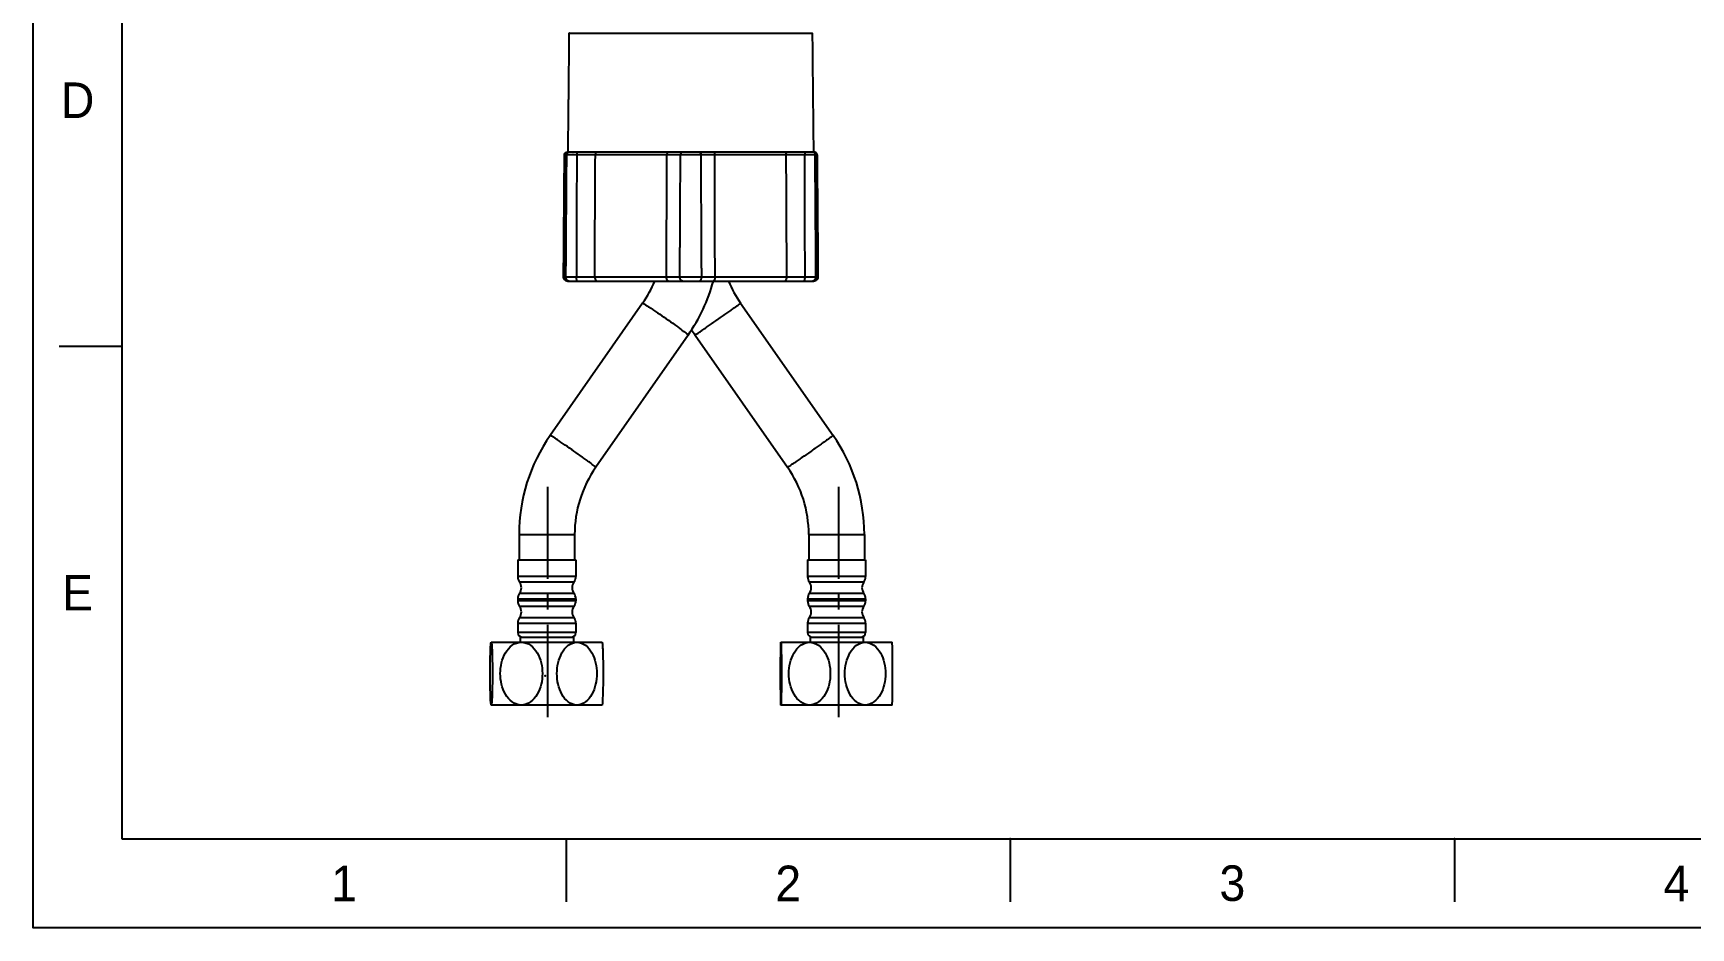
# Model space of a CAD drawing. Extents: x 9520 to 10292, y -16148 to -15602.
# Drawn here: x 9520.3 to 9863.3, y -16148.1 to -15963.1 of the extents above; entities that cross this region are included whole.
import ezdxf

# ---------------------------------------------------------------- set-up
doc = ezdxf.new("R2010")
doc.units = 0
doc.header["$MEASUREMENT"] = 0
doc.linetypes.add('CENTER2', pattern=[28.575, 19.05, -3.175, 3.175, -3.175])
doc.layers.get('0').update_dxf_attribs({"linetype": 'CONTINUOUS'})
doc.layers.add('CENTER', color=1, linetype='CENTER2')
doc.layers.add('FORM', color=7, linetype='CONTINUOUS')
doc.styles.get("Standard").update_dxf_attribs({"font": 'Gulim.ttf'})

msp = doc.modelspace()

# ---------------------------------------------------------------- linework, layer by layer
at = {"color": 7, "linetype": 'Continuous'}
for p, q in [((9646.42, -16018.96), (9627.29, -16046.31)), ((9646.42, -16018.96), (9646.43, -16018.96)), ((9666.68, -16018.96), (9685.83, -16046.31)), ((9655.84, -16025.55), (9636.72, -16052.9)), ((9657.26, -16025.56), (9657.26, -16025.56)), ((9657.26, -16025.56), (9676.41, -16052.9)), ((9627.3, -16046.31), (9627.29, -16046.31)), ((9676.41, -16052.9), (9676.41, -16052.9)), ((9620.84, -16066.81), (9632.34, -16066.81)), ((9620.84, -16066.81), (9620.84, -16072.05)), ((9632.34, -16066.81), (9632.34, -16072.05)), ((9680.8, -16066.81), (9692.3, -16066.81)), ((9680.8, -16066.81), (9680.8, -16072.05)), ((9692.3, -16066.81), (9692.3, -16072.05)), ((9620.59, -16072.05), (9632.58, -16072.05)), ((9620.59, -16072.05), (9620.59, -16075.49)), ((9632.59, -16072.05), (9632.59, -16075.49)), ((9680.55, -16072.05), (9692.54, -16072.05)), ((9680.55, -16072.05), (9680.55, -16075.49)), ((9692.55, -16072.05), (9692.55, -16075.49)), ((9632.59, -16075.49), (9620.59, -16075.49)), ((9632.21, -16076.66), (9620.96, -16076.66)), ((9692.55, -16075.49), (9680.55, -16075.49)), ((9692.17, -16076.66), (9680.92, -16076.66)), ((9620.59, -16080.11), (9632.59, -16080.11)), ((9620.59, -16080.11), (9620.59, -16080.49)), ((9632.59, -16080.49), (9620.59, -16080.49)), ((9620.96, -16078.95), (9632.21, -16078.95)), ((9632.21, -16081.66), (9620.96, -16081.66)), ((9632.59, -16080.11), (9632.59, -16080.49)), ((9680.55, -16080.11), (9692.55, -16080.11)), ((9680.55, -16080.11), (9680.55, -16080.49)), ((9692.55, -16080.49), (9680.55, -16080.49)), ((9680.92, -16078.95), (9692.17, -16078.95)), ((9692.17, -16081.66), (9680.92, -16081.66)), ((9692.55, -16080.11), (9692.55, -16080.49)), ((9620.96, -16083.95), (9632.21, -16083.95)), ((9680.92, -16083.95), (9692.17, -16083.95)), ((9620.59, -16085.11), (9632.59, -16085.11)), ((9620.59, -16085.11), (9620.59, -16087.05)), ((9632.59, -16087.05), (9620.59, -16087.05)), ((9621.09, -16088.05), (9632.08, -16088.05)), ((9621.09, -16088.05), (9621.09, -16089.05)), ((9632.09, -16088.05), (9632.09, -16089.05)), ((9632.59, -16085.11), (9632.59, -16087.05)), ((9680.55, -16085.11), (9692.55, -16085.11)), ((9680.55, -16085.11), (9680.55, -16087.05)), ((9692.55, -16087.05), (9680.55, -16087.05)), ((9681.05, -16088.05), (9692.04, -16088.05)), ((9681.05, -16088.05), (9681.05, -16089.05)), ((9692.05, -16088.05), (9692.05, -16089.05)), ((9692.55, -16085.11), (9692.55, -16087.05)), ((9615.06, -16089.13), (9615.09, -16089.05)), ((9615.07, -16089.09), (9615.1, -16089.05)), ((9615.09, -16089.05), (9638.08, -16089.05)), ((9638.11, -16089.13), (9638.09, -16089.05)), ((9675.04, -16089.08), (9675.05, -16089.05)), ((9675.04, -16089.06), (9675.05, -16089.05)), ((9675.05, -16089.05), (9698.04, -16089.05)), ((9698.05, -16089.08), (9698.05, -16089.05)), ((9615.07, -16102.01), (9615.05, -16101.92)), ((9615.09, -16102.05), (9615.06, -16101.97)), ((9615.1, -16102.05), (9615.07, -16102.01)), ((9638.08, -16102.05), (9615.09, -16102.05)), ((9638.09, -16102.05), (9638.11, -16101.98)), ((9638.1, -16102.01), (9638.12, -16101.92)), ((9675.05, -16102.05), (9675.04, -16102.02)), ((9675.05, -16102.05), (9675.04, -16102.05)), ((9698.04, -16102.05), (9675.05, -16102.05)), ((9675.05, -16102.05), (9675.05, -16102.05)), ((9698.05, -16102.05), (9698.05, -16102.02))]:
    msp.add_line(p, q, dxfattribs=at)
for centre, radius, start, end in [((9626.48, -16005.03), 24.33, 325.0497, 337.2577), ((9626.29, -16004.94), 36.03, 325.1059, 344.7401), ((9686.61, -16005.02), 24.32, 202.769, 214.9788), ((9686.51, -16005.08), 35.7, 212.7536, 214.9951), ((9656.61, -16066.81), 35.77, 145.0354, 180.0023), ((9656.54, -16066.81), 35.75, 359.9997, 34.9955), ((9656.61, -16066.81), 24.27, 145.0371, 180.0034), ((9656.54, -16066.81), 24.25, 359.9996, 34.9953), ((9622.59, -16075.49), 2, 180, 215.6591), ((9619.34, -16077.82), 2, 0.59, 35.6591), ((9619.34, -16077.78), 2, 324.3409, 359.41), ((9633.84, -16077.82), 2, 144.3409, 179.41), ((9633.84, -16077.78), 2, 180.59, 215.6591), ((9630.59, -16075.49), 2, 324.3409, 0), ((9682.55, -16075.49), 2, 180, 215.6591), ((9679.3, -16077.82), 2, 0.59, 35.6591), ((9679.3, -16077.78), 2, 324.3409, 359.41), ((9693.8, -16077.82), 2, 144.3409, 179.41), ((9693.8, -16077.78), 2, 180.59, 215.6591), ((9690.55, -16075.49), 2, 324.3409, 0), ((9622.59, -16080.11), 2, 144.3409, 180), ((9622.59, -16080.49), 2, 180, 215.6591), ((9619.34, -16082.82), 2, 0.59, 35.6591), ((9633.84, -16082.82), 2, 144.3409, 179.41), ((9630.59, -16080.11), 2, 0, 35.6591), ((9630.59, -16080.49), 2, 324.3409, 0), ((9682.55, -16080.11), 2, 144.3409, 180), ((9682.55, -16080.49), 2, 180, 215.6591), ((9679.3, -16082.82), 2, 0.59, 35.6591), ((9693.8, -16082.82), 2, 144.3409, 179.41), ((9690.55, -16080.11), 2, 0, 35.6591), ((9690.55, -16080.49), 2, 324.3409, 0), ((9622.59, -16085.11), 2, 144.3409, 180), ((9619.34, -16082.78), 2, 324.3409, 359.41), ((9633.84, -16082.78), 2, 180.59, 215.6591), ((9630.59, -16085.11), 2, 0, 35.6591), ((9682.55, -16085.11), 2, 144.3409, 180), ((9679.3, -16082.78), 2, 324.3409, 359.41), ((9693.8, -16082.78), 2, 180.59, 215.6591), ((9690.55, -16085.11), 2, 0, 35.6591), ((9621.59, -16087.05), 1, 180, 270), ((9631.59, -16087.05), 1, 270, 0), ((9681.55, -16087.05), 1, 180, 270), ((9691.55, -16087.05), 1, 270, 0)]:
    msp.add_arc(centre, radius, start, end, dxfattribs=at)
for points in [[(9631, -15987.77), (9631.13, -15975.46), (9631.25, -15963.14)], [(9681.51, -15963.14), (9681.63, -15975.46), (9681.76, -15987.77)], [(9630.06, -16013.55), (9630.15, -16000.91), (9630.25, -15988.27)], [(9682.51, -15988.27), (9682.61, -16000.91), (9682.7, -16013.55)], [(9632.96, -16014.4), (9634.97, -16014.4), (9636.98, -16014.4)], [(9651.77, -16014.4), (9653.25, -16014.4), (9654.72, -16014.4)], [(9675.78, -16014.4), (9677.79, -16014.4), (9679.81, -16014.4)]]:
    msp.add_open_spline(points, degree=2)
at = {"lineweight": -3}
for points, weights in [([(9631.25, -15963.14), (9631.25, -15963.14), (9656.38, -15963.14)], [1, 0.707106781187, 1]), ([(9656.38, -15963.14), (9681.51, -15963.14), (9681.51, -15963.14)], [1, 0.707106781187, 1]), ([(9630.25, -15988.27), (9630.25, -15988.27), (9630.55, -15988.27)], [0.972553313786, 0.972553313786, 0.978195733654]), ([(9632.78, -15988.27), (9630.55, -15988.27), (9630.55, -15988.27)], [1, 0.758819045103, 0.914835766825]), ([(9630.84, -15987.88), (9630.65, -15988.03), (9630.65, -15988.27)], [0.85789133668, 0.833547852898, 1]), ([(9632.91, -15987.77), (9631.05, -15987.77), (9631.05, -15987.77)], [1, 0.793353340291, 1]), ([(9632.91, -15987.77), (9632.78, -15987.77), (9632.78, -15988.27)], [1, 0.709570736537, 1]), ([(9651.43, -15988.27), (9642.55, -15988.27), (9636.64, -15988.27)], [1, 0.945106627571, 1]), ([(9651.67, -15987.77), (9642.79, -15987.77), (9636.91, -15987.77)], [1, 0.943135436436, 1]), ([(9654.6, -15987.77), (9654.25, -15987.77), (9654.25, -15988.27)], [1, 0.709570736536, 1]), ([(9658.51, -15988.27), (9656.38, -15988.27), (9654.25, -15988.27)], [1, 0.707106781187, 1]), ([(9658.16, -15987.77), (9656.38, -15987.77), (9654.6, -15987.77)], [1, 0.707106781187, 1]), ([(9658.16, -15987.77), (9658.51, -15987.77), (9658.51, -15988.27)], [1, 0.709570736536, 1]), ([(9675.85, -15987.77), (9669.97, -15987.77), (9661.09, -15987.77)], [1, 0.943135436436, 1]), ([(9676.13, -15988.27), (9670.21, -15988.27), (9661.33, -15988.27)], [1, 0.945106627571, 1]), ([(9681.71, -15987.77), (9681.71, -15987.77), (9679.85, -15987.77)], [1, 0.793353340291, 1]), ([(9679.85, -15987.77), (9679.98, -15987.77), (9679.98, -15988.27)], [1, 0.709570736537, 1]), ([(9682.21, -15988.27), (9682.21, -15988.27), (9679.98, -15988.27)], [0.914835766825, 0.758819045103, 1]), ([(9682.11, -15988.27), (9682.11, -15988.17), (9682.07, -15988.08)], [1, 0.924975297021, 0.888711881317]), ([(9682.21, -15988.27), (9682.51, -15988.27), (9682.51, -15988.27)], [0.978152195993, 0.972553313786, 0.972553313786]), ([(9630.38, -16013.55), (9630.06, -16013.55), (9630.06, -16013.55)], [0.978764021773, 0.972757538549, 0.972757538549]), ([(9630.37, -16013.55), (9630.37, -16013.55), (9632.74, -16013.55)], [0.914835766825, 0.758819045103, 1]), ([(9630.48, -16013.55), (9630.48, -16014.32), (9631.21, -16014.4)], [1, 0.727371173155, 0.962275279492]), ([(9632.96, -16014.4), (9632.74, -16014.4), (9632.74, -16013.55)], [1, 0.707106781187, 1]), ([(9636.51, -16013.55), (9642.46, -16013.55), (9651.36, -16013.55)], [1, 0.945515077098, 1]), ([(9654.12, -16013.55), (9656.38, -16013.55), (9658.64, -16013.55)], [1, 0.707106781187, 1]), ([(9658.04, -16014.4), (9658.64, -16014.4), (9658.64, -16013.55)], [1, 0.707106781187, 1]), ([(9660.99, -16014.4), (9669.9, -16014.4), (9675.78, -16014.4)], [1, 0.942180502973, 1]), ([(9661.4, -16013.55), (9670.3, -16013.55), (9676.25, -16013.55)], [1, 0.945515077098, 1]), ([(9680.02, -16013.55), (9682.39, -16013.55), (9682.39, -16013.55)], [1, 0.758819045102, 0.914835766825]), ([(9681.9, -16014.27), (9682.28, -16014.02), (9682.28, -16013.55)], [0.864161764924, 0.814138159373, 1]), ([(9682.7, -16013.55), (9682.7, -16013.55), (9682.39, -16013.55)], [0.972757538549, 0.972757538549, 0.978584049789])]:
    msp.add_rational_spline(points, weights, degree=2, dxfattribs=at)
for points, weights, knots in [([(9630.25, -15988.27), (9630.25, -15988.07), (9630.39, -15987.92), (9630.54, -15987.77), (9630.75, -15987.77)], [0.99689541334, 0.853553390593, 0.853553390593, 0.853553390593, 1], [0.0044361, 0.0044361, 0.0044361, 0.4162846, 0.4162846, 0.8325693, 0.8325693, 0.8325693]), ([(9682.51, -15988.27), (9682.51, -15988.07), (9682.37, -15987.92), (9682.22, -15987.77), (9682.01, -15987.77)], [0.99689541334, 0.853553390593, 0.853553390593, 0.853553390593, 1], [0.0044361, 0.0044361, 0.0044361, 0.4162846, 0.4162846, 0.8325693, 0.8325693, 0.8325693]), ([(9631.22, -16014.4), (9630.87, -16014.4), (9630.62, -16014.16), (9630.37, -16013.91), (9630.37, -16013.56)], [1, 0.853553390593, 0.853553390593, 0.853553390593, 1], [0, 0, 0, 0.702057, 0.702057, 1.404114, 1.404114, 1.404114])]:
    msp.add_rational_spline(points, weights, degree=2, knots=knots)
for points, degree in [([(9630.37, -16013.55), (9630.46, -16000.91), (9630.55, -15988.27)], 2), ([(9630.65, -15988.27), (9630.56, -16000.91), (9630.48, -16013.55)], 2), ([(9632.78, -15988.27), (9632.76, -16000.91), (9632.74, -16013.55)], 2), ([(9636.64, -15988.27), (9634.71, -15988.27), (9632.78, -15988.27)], 2), ([(9636.91, -15987.77), (9634.91, -15987.77), (9632.91, -15987.77)], 2), ([(9636.51, -16013.55), (9636.55, -16005.12), (9636.59, -15996.7), (9636.64, -15988.27)], 3), ([(9651.36, -16013.55), (9651.38, -16005.12), (9651.4, -15996.7), (9651.43, -15988.27)], 3), ([(9654.25, -15988.27), (9652.84, -15988.27), (9651.43, -15988.27)], 2), ([(9654.6, -15987.77), (9653.14, -15987.77), (9651.67, -15987.77)], 2), ([(9654.12, -16013.55), (9654.18, -16000.91), (9654.25, -15988.27)], 2), ([(9661.09, -15987.77), (9659.62, -15987.77), (9658.16, -15987.77)], 2), ([(9661.33, -15988.27), (9659.92, -15988.27), (9658.51, -15988.27)], 2), ([(9658.64, -16013.55), (9658.58, -16000.91), (9658.51, -15988.27)], 2), ([(9661.4, -16013.55), (9661.38, -16005.12), (9661.36, -15996.7), (9661.33, -15988.27)], 3), ([(9679.85, -15987.77), (9677.85, -15987.77), (9675.85, -15987.77)], 2), ([(9679.98, -15988.27), (9678.05, -15988.27), (9676.13, -15988.27)], 2), ([(9676.25, -16013.55), (9676.21, -16005.12), (9676.17, -15996.7), (9676.13, -15988.27)], 3), ([(9680.02, -16013.55), (9680, -16000.91), (9679.98, -15988.27)], 2), ([(9682.28, -16013.55), (9682.2, -16000.91), (9682.11, -15988.27)], 2), ([(9682.21, -15988.27), (9682.3, -16000.91), (9682.39, -16013.55)], 2), ([(9632.74, -16013.55), (9634.62, -16013.55), (9636.51, -16013.55)], 2), ([(9651.36, -16013.55), (9652.74, -16013.55), (9654.12, -16013.55)], 2), ([(9658.04, -16014.4), (9659.51, -16014.4), (9660.99, -16014.4)], 2), ([(9658.64, -16013.55), (9660.02, -16013.55), (9661.4, -16013.55)], 2), ([(9676.25, -16013.55), (9678.14, -16013.55), (9680.02, -16013.55)], 2)]:
    msp.add_open_spline(points, degree=degree, dxfattribs=at)
for points, weights, knots in [([(9630.55, -15988.27), (9630.55, -15988.07), (9630.69, -15987.92), (9630.84, -15987.77), (9631.05, -15987.77)], [0.997126641142, 0.853553390593, 0.853553390593, 0.853553390593, 1], [0.0041041, 0.0041041, 0.0041041, 0.4162846, 0.4162846, 0.8325693, 0.8325693, 0.8325693]), ([(9682.21, -15988.27), (9682.21, -15988.07), (9682.07, -15987.92), (9681.92, -15987.77), (9681.71, -15987.77)], [0.997126641142, 0.853553390593, 0.853553390593, 0.853553390593, 1], [0.0041041, 0.0041041, 0.0041041, 0.4162846, 0.4162846, 0.8325693, 0.8325693, 0.8325693]), ([(9654.72, -16014.4), (9654.47, -16014.41), (9654.3, -16014.15), (9654.12, -16013.9), (9654.12, -16013.55)], [1, 0.923210217113, 1, 0.923210217113, 1], [0, 0, 0, 0.66855, 0.66855, 1.3371, 1.3371, 1.3371]), ([(9679.81, -16014.4), (9679.9, -16014.41), (9679.96, -16014.15), (9680.03, -16013.9), (9680.02, -16013.55)], [1, 0.923210217113, 1, 0.923210217113, 1], [0, 0, 0, 0.66855, 0.66855, 1.3371, 1.3371, 1.3371]), ([(9682.39, -16013.56), (9682.39, -16013.91), (9682.14, -16014.16), (9681.9, -16014.4), (9681.54, -16014.4)], [1, 0.853553390593, 0.853553390593, 0.853553390593, 1], [0, 0, 0, 0.702057, 0.702057, 1.404114, 1.404114, 1.404114])]:
    msp.add_rational_spline(points, weights, degree=2, knots=knots, dxfattribs=at)
for points, weights in [([(9630.75, -15987.77), (9630.75, -15987.77), (9631.01, -15987.77)], [1, 0.994010013257, 0.993031662969]), ([(9682.01, -15987.77), (9682.01, -15987.77), (9681.71, -15987.77)], [1, 0.993535787301, 0.992908163617]), ([(9630.9, -16014.4), (9630.06, -16014.4), (9630.06, -16013.56)], [1, 0.707106781187, 1]), ([(9630.9, -16014.4), (9630.9, -16014.4), (9631.21, -16014.4)], [1, 0.993423043113, 0.992787533477]), ([(9631.22, -16014.4), (9631.22, -16014.4), (9632.96, -16014.4)], [1, 0.793353340291, 1]), ([(9636.98, -16014.4), (9642.86, -16014.4), (9651.77, -16014.4)], [1, 0.942180502973, 1]), ([(9654.72, -16014.4), (9656.38, -16014.4), (9658.04, -16014.4)], [1, 0.707106781187, 1]), ([(9679.81, -16014.4), (9681.54, -16014.4), (9681.54, -16014.4)], [1, 0.793353340291, 1]), ([(9681.54, -16014.4), (9681.86, -16014.4), (9681.86, -16014.4)], [0.992766999176, 0.993307259035, 1]), ([(9682.7, -16013.56), (9682.7, -16014.4), (9681.86, -16014.4)], [1, 0.707106781187, 1])]:
    msp.add_rational_spline(points, weights, degree=2)
for points, knots in [([(9632.2, -15987.77), (9632.16, -15987.77), (9632.11, -15987.78), (9632.07, -15987.79), (9632.03, -15987.8), (9632, -15987.81), (9631.96, -15987.83)], [0.0059786, 0.0059786, 0.0059786, 0.0059786, 0.1350386, 0.1350386, 0.1350386, 0.2577187, 0.2577187, 0.2577187, 0.2577187]), ([(9636.84, -15987.79), (9636.81, -15987.8), (9636.78, -15987.83), (9636.76, -15987.86), (9636.73, -15987.89), (9636.71, -15987.93), (9636.69, -15987.97), (9636.68, -15988.01), (9636.66, -15988.06), (9636.65, -15988.11), (9636.64, -15988.16), (9636.64, -15988.22), (9636.64, -15988.27)], [-0.6722082, -0.6722082, -0.6722082, -0.6722082, -0.4973625, -0.4973625, -0.4973625, -0.3295684, -0.3295684, -0.3295684, -0.1648828, -0.1648828, -0.1648828, 0, 0, 0, 0]), ([(9651.61, -15987.79), (9651.58, -15987.8), (9651.56, -15987.83), (9651.54, -15987.86), (9651.51, -15987.89), (9651.49, -15987.93), (9651.48, -15987.97), (9651.46, -15988.01), (9651.45, -15988.06), (9651.44, -15988.11), (9651.43, -15988.16), (9651.43, -15988.22), (9651.43, -15988.27)], [0.1350386, 0.1350386, 0.1350386, 0.1350386, 0.3098843, 0.3098843, 0.3098843, 0.4776785, 0.4776785, 0.4776785, 0.6423641, 0.6423641, 0.6423641, 0.8072468, 0.8072468, 0.8072468, 0.8072468]), ([(9661.15, -15987.79), (9661.18, -15987.8), (9661.2, -15987.83), (9661.23, -15987.86), (9661.25, -15987.89), (9661.27, -15987.93), (9661.28, -15987.97), (9661.3, -15988.01), (9661.31, -15988.06), (9661.32, -15988.11), (9661.33, -15988.16), (9661.33, -15988.22), (9661.33, -15988.27)], [-0.6722082, -0.6722082, -0.6722082, -0.6722082, -0.4973625, -0.4973625, -0.4973625, -0.3295684, -0.3295684, -0.3295684, -0.1648828, -0.1648828, -0.1648828, 0, 0, 0, 0]), ([(9675.92, -15987.79), (9675.95, -15987.8), (9675.98, -15987.83), (9676, -15987.86), (9676.03, -15987.89), (9676.05, -15987.93), (9676.07, -15987.97), (9676.09, -15988.01), (9676.1, -15988.06), (9676.11, -15988.11), (9676.12, -15988.16), (9676.13, -15988.22), (9676.13, -15988.27)], [0.1350386, 0.1350386, 0.1350386, 0.1350386, 0.3098843, 0.3098843, 0.3098843, 0.4776785, 0.4776785, 0.4776785, 0.6423641, 0.6423641, 0.6423641, 0.8072468, 0.8072468, 0.8072468, 0.8072468]), ([(9636.51, -16013.56), (9636.51, -16013.65), (9636.52, -16013.74), (9636.54, -16013.82), (9636.55, -16013.91), (9636.58, -16013.99), (9636.61, -16014.06), (9636.64, -16014.14), (9636.67, -16014.2), (9636.72, -16014.25), (9636.76, -16014.31), (9636.81, -16014.35), (9636.86, -16014.37), (9636.9, -16014.39), (9636.94, -16014.4), (9636.98, -16014.4)], [0.005971, 0.005971, 0.005971, 0.005971, 0.27783, 0.27783, 0.27783, 0.555346, 0.555346, 0.555346, 0.837848, 0.837848, 0.837848, 1.132066, 1.132066, 1.132066, 1.366222, 1.366222, 1.366222, 1.366222]), ([(9651.77, -16014.4), (9651.73, -16014.4), (9651.7, -16014.39), (9651.66, -16014.37), (9651.62, -16014.35), (9651.57, -16014.31), (9651.54, -16014.25), (9651.5, -16014.2), (9651.47, -16014.14), (9651.44, -16014.06), (9651.41, -16013.99), (9651.39, -16013.91), (9651.38, -16013.82), (9651.36, -16013.74), (9651.36, -16013.65), (9651.36, -16013.56)], [0.007729, 0.007729, 0.007729, 0.007729, 0.241884, 0.241884, 0.241884, 0.536103, 0.536103, 0.536103, 0.818605, 0.818605, 0.818605, 1.09612, 1.09612, 1.09612, 1.367979, 1.367979, 1.367979, 1.367979]), ([(9661.4, -16013.56), (9661.4, -16013.65), (9661.4, -16013.74), (9661.38, -16013.82), (9661.37, -16013.91), (9661.35, -16013.99), (9661.32, -16014.06), (9661.29, -16014.14), (9661.26, -16014.2), (9661.22, -16014.25), (9661.19, -16014.31), (9661.14, -16014.35), (9661.1, -16014.37), (9661.06, -16014.39), (9661.03, -16014.4), (9660.99, -16014.4)], [0.005971, 0.005971, 0.005971, 0.005971, 0.27783, 0.27783, 0.27783, 0.555346, 0.555346, 0.555346, 0.837848, 0.837848, 0.837848, 1.132066, 1.132066, 1.132066, 1.366222, 1.366222, 1.366222, 1.366222]), ([(9675.78, -16014.4), (9675.82, -16014.4), (9675.86, -16014.39), (9675.9, -16014.37), (9675.95, -16014.35), (9676, -16014.31), (9676.05, -16014.25), (9676.09, -16014.2), (9676.12, -16014.14), (9676.15, -16014.06), (9676.18, -16013.99), (9676.21, -16013.91), (9676.22, -16013.82), (9676.24, -16013.74), (9676.25, -16013.65), (9676.25, -16013.56)], [0.007729, 0.007729, 0.007729, 0.007729, 0.241884, 0.241884, 0.241884, 0.536103, 0.536103, 0.536103, 0.818605, 0.818605, 0.818605, 1.09612, 1.09612, 1.09612, 1.367979, 1.367979, 1.367979, 1.367979])]:
    msp.add_open_spline(points, degree=3, knots=knots, dxfattribs=at)
at = {"color": 7, "linetype": 'Continuous'}
for points, knots in [([(9646.43, -16018.96), (9646.48, -16018.96), (9646.63, -16019.07), (9646.94, -16019.23), (9647.4, -16019.54), (9648.01, -16019.93), (9648.73, -16020.41), (9649.85, -16021.17), (9651.31, -16022.19), (9652.76, -16023.21), (9653.84, -16023.99), (9654.52, -16024.49), (9655.07, -16024.9), (9655.44, -16025.19), (9655.66, -16025.36), (9655.76, -16025.46), (9655.81, -16025.51), (9655.85, -16025.55), (9655.84, -16025.55)], [0, 0, 0, 0, 0.013451, 0.044946, 0.093417, 0.157085, 0.233575, 0.320022, 0.5096, 0.697706, 0.782366, 0.856447, 0.917174, 0.962294, 0.978458, 0.990152, 0.997288, 1, 1, 1, 1]), ([(9657.26, -16025.56), (9657.28, -16025.56), (9657.31, -16025.53), (9657.39, -16025.49), (9657.51, -16025.41), (9657.75, -16025.25), (9658.16, -16024.97), (9658.74, -16024.57), (9659.46, -16024.08), (9660.57, -16023.31), (9661.75, -16022.49), (9662.94, -16021.65), (9663.81, -16021.04), (9664.6, -16020.48), (9665.3, -16019.98), (9665.8, -16019.62), (9666.14, -16019.38), (9666.33, -16019.24), (9666.47, -16019.13), (9666.6, -16019.04), (9666.64, -16018.99), (9666.69, -16018.97), (9666.68, -16018.96)], [0, 0, 0, 0, 0.003119, 0.010951, 0.023443, 0.040487, 0.087508, 0.150234, 0.226282, 0.312749, 0.503504, 0.600531, 0.693726, 0.779546, 0.854721, 0.916383, 0.941397, 0.962192, 0.978586, 0.99041, 0.997558, 1, 1, 1, 1]), ([(9636.72, -16052.9), (9636.72, -16052.89), (9636.68, -16052.86), (9636.64, -16052.8), (9636.53, -16052.71), (9636.32, -16052.54), (9635.94, -16052.25), (9635.39, -16051.84), (9634.71, -16051.34), (9633.63, -16050.56), (9632.19, -16049.53), (9630.72, -16048.52), (9629.6, -16047.76), (9628.88, -16047.28), (9628.28, -16046.88), (9627.81, -16046.58), (9627.5, -16046.42), (9627.35, -16046.31), (9627.3, -16046.31)], [0, 0, 0, 0, 0.002712, 0.009848, 0.021542, 0.037706, 0.082826, 0.143553, 0.217634, 0.302294, 0.4904, 0.679978, 0.766425, 0.842915, 0.906583, 0.955054, 0.986549, 1, 1, 1, 1]), ([(9685.83, -16046.31), (9685.84, -16046.32), (9685.78, -16046.34), (9685.74, -16046.39), (9685.62, -16046.47), (9685.48, -16046.59), (9685.28, -16046.73), (9684.95, -16046.97), (9684.44, -16047.33), (9683.75, -16047.82), (9682.95, -16048.39), (9682.09, -16049), (9680.89, -16049.84), (9679.72, -16050.66), (9678.6, -16051.43), (9677.89, -16051.92), (9677.3, -16052.32), (9676.9, -16052.59), (9676.66, -16052.75), (9676.54, -16052.83), (9676.46, -16052.87), (9676.42, -16052.9), (9676.41, -16052.9)], [0, 0, 0, 0, 0.002442, 0.00959, 0.021414, 0.037808, 0.058603, 0.083617, 0.145279, 0.220454, 0.306274, 0.399469, 0.496496, 0.687251, 0.773718, 0.849766, 0.912492, 0.959513, 0.976557, 0.989049, 0.996881, 1, 1, 1, 1]), ([(9614.86, -16095.55), (9614.86, -16094.86), (9614.87, -16093.52), (9614.9, -16091.89), (9614.94, -16090.72), (9614.97, -16090), (9615.01, -16089.48), (9615.04, -16089.19), (9615.07, -16089.09)], [0, 0, 0, 0, 0.322331, 0.622349, 0.75464, 0.867435, 0.952423, 1, 1, 1, 1]), ([(9615.1, -16089.05), (9615.12, -16089.05), (9615.13, -16089.13), (9615.16, -16089.24), (9615.18, -16089.45), (9615.21, -16089.84), (9615.25, -16090.47), (9615.28, -16091.33), (9615.31, -16092.3), (9615.33, -16093.72), (9615.34, -16094.81), (9615.34, -16095.55)], [0, 0, 0, 0, 0.007871, 0.027864, 0.059633, 0.101809, 0.211483, 0.346022, 0.49724, 0.659362, 1, 1, 1, 1]), ([(9616.97, -16095.55), (9616.97, -16094.81), (9617.14, -16093.32), (9617.93, -16091.26), (9619.28, -16089.58), (9620.66, -16089.05), (9621.33, -16089.05)], [0, 0, 0, 0, 0.261751, 0.519044, 0.76646, 1, 1, 1, 1]), ([(9621.33, -16089.05), (9621.99, -16089.05), (9623.37, -16089.58), (9624.72, -16091.26), (9625.51, -16093.32), (9625.68, -16094.81), (9625.68, -16095.55)], [0, 0, 0, 0, 0.233538, 0.480949, 0.738254, 1, 1, 1, 1]), ([(9628.69, -16095.55), (9628.69, -16094.81), (9628.85, -16093.33), (9629.6, -16091.28), (9630.86, -16089.6), (9632.18, -16089.05), (9632.81, -16089.05)], [0, 0, 0, 0, 0.266679, 0.527096, 0.773472, 1, 1, 1, 1]), ([(9632.81, -16089.05), (9633.44, -16089.05), (9634.77, -16089.6), (9636.02, -16091.28), (9636.77, -16093.33), (9636.93, -16094.81), (9636.93, -16095.55)], [0, 0, 0, 0, 0.226526, 0.472897, 0.733327, 1, 1, 1, 1]), ([(9638.31, -16095.55), (9638.31, -16094.86), (9638.3, -16093.52), (9638.27, -16091.89), (9638.23, -16090.72), (9638.2, -16090), (9638.16, -16089.48), (9638.13, -16089.19), (9638.1, -16089.09)], [0, 0, 0, 0, 0.322332, 0.622335, 0.754608, 0.867416, 0.952425, 1, 1, 1, 1]), ([(9674.96, -16095.55), (9674.96, -16094.83), (9674.97, -16093.44), (9674.98, -16091.75), (9674.99, -16090.56), (9675, -16089.85), (9675.03, -16089.38), (9675.02, -16089.13), (9675.04, -16089.06)], [0, 0, 0, 0, 0.334228, 0.64295, 0.776785, 0.88773, 0.96576, 1, 1, 1, 1]), ([(9675.05, -16089.05), (9675.06, -16089.05), (9675.05, -16089.12), (9675.06, -16089.15), (9675.06, -16089.18)], [0, 0, 0, 0, 0.259118, 1, 1, 1, 1]), ([(9675.06, -16089.18), (9675.08, -16089.5), (9675.1, -16090.35), (9675.13, -16092.47), (9675.13, -16094.27), (9675.13, -16095.55)], [0, 0, 0, 0, 0.151609, 0.397007, 1, 1, 1, 1]), ([(9676.68, -16095.55), (9676.68, -16094.81), (9676.85, -16093.32), (9677.63, -16091.27), (9678.95, -16089.59), (9680.31, -16089.05), (9680.97, -16089.05)], [0, 0, 0, 0, 0.263235, 0.521463, 0.768557, 1, 1, 1, 1]), ([(9680.97, -16089.05), (9681.62, -16089.05), (9682.98, -16089.59), (9684.31, -16091.27), (9685.08, -16093.32), (9685.25, -16094.81), (9685.25, -16095.55)], [0, 0, 0, 0, 0.23144, 0.47853, 0.73677, 1, 1, 1, 1]), ([(9688.27, -16095.55), (9688.27, -16094.81), (9688.43, -16093.33), (9689.19, -16091.27), (9690.48, -16089.6), (9691.82, -16089.05), (9692.47, -16089.05)], [0, 0, 0, 0, 0.264991, 0.524332, 0.771055, 1, 1, 1, 1]), ([(9692.47, -16089.05), (9693.11, -16089.05), (9694.45, -16089.6), (9695.74, -16091.27), (9696.5, -16093.33), (9696.67, -16094.81), (9696.67, -16095.55)], [0, 0, 0, 0, 0.228943, 0.475661, 0.735015, 1, 1, 1, 1]), ([(9698.13, -16095.55), (9698.13, -16094.83), (9698.12, -16093.44), (9698.12, -16091.75), (9698.1, -16090.56), (9698.09, -16089.85), (9698.06, -16089.38), (9698.07, -16089.13), (9698.05, -16089.06)], [0, 0, 0, 0, 0.334221, 0.642962, 0.776808, 0.887735, 0.965746, 1, 1, 1, 1]), ([(9615.05, -16101.92), (9614.99, -16101.6), (9614.96, -16100.75), (9614.9, -16099.29), (9614.87, -16097.49), (9614.86, -16096.21), (9614.86, -16095.55)], [0, 0, 0, 0, 0.1523, 0.397666, 0.689244, 1, 1, 1, 1]), ([(9615.34, -16095.55), (9615.34, -16096.29), (9615.33, -16097.38), (9615.31, -16098.8), (9615.28, -16099.78), (9615.25, -16100.63), (9615.21, -16101.26), (9615.18, -16101.65), (9615.16, -16101.86), (9615.13, -16101.97), (9615.12, -16102.05), (9615.1, -16102.05)], [0, 0, 0, 0, 0.340622, 0.502732, 0.653984, 0.788531, 0.898189, 0.940354, 0.972118, 0.992123, 1, 1, 1, 1]), ([(9621.33, -16102.05), (9620.66, -16102.05), (9619.28, -16101.52), (9617.93, -16099.84), (9617.14, -16097.78), (9616.97, -16096.3), (9616.97, -16095.55)], [0, 0, 0, 0, 0.233538, 0.480949, 0.738254, 1, 1, 1, 1]), ([(9625.68, -16095.55), (9625.68, -16096.3), (9625.51, -16097.78), (9624.72, -16099.84), (9623.37, -16101.52), (9621.99, -16102.05), (9621.33, -16102.05)], [0, 0, 0, 0, 0.261751, 0.519044, 0.76646, 1, 1, 1, 1]), ([(9632.81, -16102.05), (9632.18, -16102.05), (9630.86, -16101.5), (9629.6, -16099.82), (9628.85, -16097.77), (9628.69, -16096.3), (9628.69, -16095.55)], [0, 0, 0, 0, 0.226526, 0.472897, 0.733327, 1, 1, 1, 1]), ([(9636.93, -16095.55), (9636.93, -16096.3), (9636.77, -16097.77), (9636.02, -16099.82), (9634.77, -16101.5), (9633.44, -16102.05), (9632.81, -16102.05)], [0, 0, 0, 0, 0.266679, 0.527096, 0.773472, 1, 1, 1, 1]), ([(9638.12, -16101.92), (9638.18, -16101.6), (9638.21, -16100.75), (9638.27, -16099.29), (9638.3, -16097.49), (9638.31, -16096.21), (9638.31, -16095.55)], [0, 0, 0, 0, 0.152063, 0.397445, 0.689118, 1, 1, 1, 1]), ([(9675.04, -16102.05), (9675.02, -16101.97), (9675.03, -16101.73), (9675, -16101.25), (9674.99, -16100.55), (9674.98, -16099.35), (9674.97, -16097.67), (9674.96, -16096.27), (9674.96, -16095.55)], [0, 0, 0, 0, 0.034276, 0.1123, 0.223229, 0.35707, 0.665796, 1, 1, 1, 1]), ([(9675.13, -16095.55), (9675.13, -16096.28), (9675.13, -16097.67), (9675.12, -16099.35), (9675.1, -16100.55), (9675.1, -16101.25), (9675.06, -16101.73), (9675.07, -16101.98), (9675.05, -16102.05)], [0, 0, 0, 0, 0.334723, 0.643806, 0.777705, 0.888568, 0.966303, 1, 1, 1, 1]), ([(9680.97, -16102.05), (9680.31, -16102.05), (9678.95, -16101.51), (9677.63, -16099.83), (9676.85, -16097.78), (9676.68, -16096.3), (9676.68, -16095.55)], [0, 0, 0, 0, 0.23144, 0.47853, 0.73677, 1, 1, 1, 1]), ([(9685.25, -16095.55), (9685.25, -16096.3), (9685.09, -16097.78), (9684.31, -16099.83), (9682.98, -16101.51), (9681.62, -16102.05), (9680.97, -16102.05)], [0, 0, 0, 0, 0.263235, 0.521463, 0.768557, 1, 1, 1, 1]), ([(9692.47, -16102.05), (9691.82, -16102.05), (9690.48, -16101.51), (9689.19, -16099.83), (9688.43, -16097.78), (9688.27, -16096.3), (9688.27, -16095.55)], [0, 0, 0, 0, 0.228943, 0.475661, 0.735015, 1, 1, 1, 1]), ([(9696.67, -16095.55), (9696.67, -16096.3), (9696.5, -16097.78), (9695.74, -16099.83), (9694.45, -16101.51), (9693.11, -16102.05), (9692.47, -16102.05)], [0, 0, 0, 0, 0.264991, 0.524332, 0.771055, 1, 1, 1, 1]), ([(9698.05, -16102.05), (9698.07, -16101.97), (9698.06, -16101.73), (9698.09, -16101.25), (9698.1, -16100.55), (9698.12, -16099.35), (9698.12, -16097.67), (9698.13, -16096.27), (9698.13, -16095.55)], [0, 0, 0, 0, 0.03426, 0.112302, 0.223248, 0.35708, 0.665787, 1, 1, 1, 1])]:
    msp.add_open_spline(points, degree=3, knots=knots, dxfattribs=at)
msp.add_point((9626.24, -16096.02))
at = {"layer": 'CENTER'}
for p, q in [((9626.76, -16056.91), (9626.76, -16107.05)), ((9686.93, -16056.91), (9686.93, -16107.05))]:
    msp.add_line(p, q, dxfattribs=at)
at = {"layer": 'FORM'}
for p, q in [((9538.7, -15620.66), (9538.7, -16129.74)), ((9538.7, -16027.92), (9525.7, -16027.92)), ((9538.7, -16129.74), (10273.83, -16129.74)), ((9630.59, -16129.74), (9630.59, -16142.73)), ((9722.48, -16129.74), (9722.48, -16142.73)), ((9814.37, -16129.74), (9814.37, -16142.73))]:
    msp.add_line(p, q, dxfattribs=at)
msp.add_lwpolyline([(9520.32, -15602.28), (10292.2, -15602.28), (10292.2, -16148.12), (9520.32, -16148.12)], close=True, dxfattribs=at)
for p in [(9722.48, -16129.74), (9814.37, -16129.74)]:
    msp.add_point(p, dxfattribs=at)

# ---------------------------------------------------------------- texts
at = {"layer": 'FORM', "char_height": 7.35, "attachment_point": 5}
for s, width, insert in [('D', 12.996, (9529.51, -15977.01)), ('E', 12.996, (9529.51, -16078.83)), ('1', 64.98, (9584.64, -16138.93)), ('2', 64.98, (9676.54, -16138.93)), ('3', 64.98, (9768.43, -16138.93)), ('4', 64.98, (9860.32, -16138.93))]:
    msp.add_mtext_dynamic_manual_height_columns(s, width=width, gutter_width=16.25, heights=[0], dxfattribs=dict(at, insert=insert))

doc.saveas('drawing.dxf')
